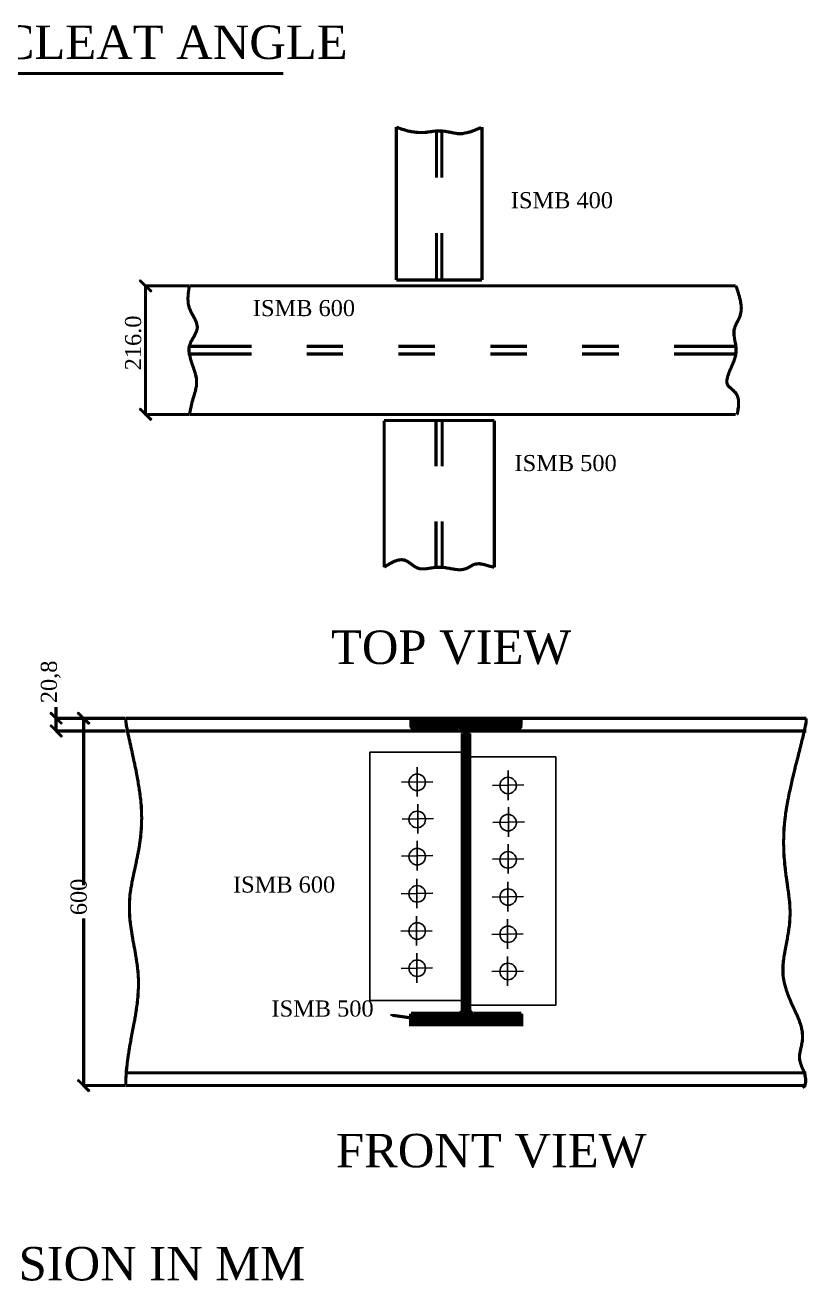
# Model space of a CAD drawing. Header units: millimetres. Extents: x 6360 to 6484, y 5244 to 5345.
# Drawn here: x 6420.5 to 6483.7, y 5243.5 to 5344.8 of the extents above; entities that cross this region are included whole.
import ezdxf

# ---------------------------------------------------------------- set-up
doc = ezdxf.new("R2010")
doc.units = ezdxf.units.MM
for name, color, linetype in [('H', 7, 'Continuous'), ('P', 7, 'Continuous'), ('T', 7, 'Continuous')]:
    doc.layers.add(name, color=color, linetype=linetype)
doc.styles.get("Standard").update_dxf_attribs({"font": 'arial.ttf'})

msp = doc.modelspace()

# ---------------------------------------------------------------- hatches: boundary and pattern name
at = {"layer": 'H', "linetype": 'Continuous'}
for points in [[(6430.76, 5323.4), (6430.65, 5323.29), (6429.77, 5324.19), (6429.86, 5324.28), (6430.76, 5323.4)], [(6430.76, 5313.03), (6430.65, 5312.94), (6429.77, 5313.82), (6429.86, 5313.93), (6430.76, 5313.03)], [(6423.54, 5288.53), (6423.44, 5288.42), (6422.56, 5289.32), (6422.64, 5289.41), (6423.54, 5288.53)], [(6425.75, 5288.53), (6425.66, 5288.42), (6424.76, 5289.32), (6424.87, 5289.41), (6425.75, 5288.53)], [(6423.54, 5287.49), (6423.44, 5287.4), (6422.56, 5288.28), (6422.64, 5288.39), (6423.54, 5287.49)], [(6450.2, 5264.93), (6450, 5264.98), (6450.21, 5264.98), (6450.2, 5264.93)], [(6425.75, 5258.89), (6425.66, 5258.81), (6424.76, 5259.69), (6424.87, 5259.78), (6425.75, 5258.89)]]:
    msp.add_hatch(color=256, dxfattribs=at).paths.add_polyline_path(points)

# ---------------------------------------------------------------- linework, layer by layer
for p, q in [((6452.16, 5284.98), (6452.16, 5282.6)), ((6459.49, 5284.71), (6459.49, 5282.33)), ((6450.9, 5283.76), (6453.43, 5283.8)), ((6458.22, 5283.49), (6460.76, 5283.54)), ((6452.2, 5282), (6452.2, 5279.62)), ((6459.53, 5281.74), (6459.53, 5279.36)), ((6450.94, 5280.78), (6453.47, 5280.83)), ((6458.26, 5280.52), (6460.8, 5280.57)), ((6452.16, 5279.03), (6452.16, 5276.65)), ((6459.49, 5278.77), (6459.49, 5276.39)), ((6450.9, 5277.81), (6453.43, 5277.86)), ((6458.22, 5277.55), (6460.76, 5277.59)), ((6452.14, 5275.98), (6452.14, 5273.6)), ((6459.47, 5275.72), (6459.47, 5273.34)), ((6450.87, 5274.76), (6453.41, 5274.81)), ((6458.2, 5274.5), (6460.73, 5274.54)), ((6452.11, 5272.97), (6452.11, 5270.59)), ((6459.44, 5272.71), (6459.44, 5270.33)), ((6450.84, 5271.75), (6453.37, 5271.79)), ((6458.17, 5271.49), (6460.7, 5271.53)), ((6452.12, 5269.97), (6452.12, 5267.59)), ((6459.45, 5269.71), (6459.45, 5267.33)), ((6450.86, 5268.75), (6453.39, 5268.8)), ((6458.18, 5268.49), (6460.72, 5268.53))]:
    msp.add_line(p, q)
for points in [[(6455.84, 5286.18), (6448.34, 5286.18), (6448.34, 5266.17), (6455.84, 5266.17)], [(6463.34, 5285.8), (6455.84, 5285.8), (6455.84, 5265.79), (6463.34, 5265.79)]]:
    msp.add_lwpolyline(points, close=True)
for centre in [(6452.16, 5283.76), (6459.49, 5283.5), (6452.16, 5280.76), (6459.49, 5280.5), (6452.16, 5277.76), (6459.49, 5277.5), (6452.16, 5274.76), (6459.49, 5274.5), (6452.16, 5271.76), (6459.49, 5271.5), (6452.16, 5268.76), (6459.49, 5268.5)]:
    msp.add_circle(centre, 0.664)
at = {"layer": 'P'}
for points, const_width in [([(6397.51, 5340.93), (6441.36, 5340.93)], 0.254), ([(6450.48, 5324.28), (6450.48, 5336.61)], 0.254), ([(6450.48, 5336.61), (6450.55, 5336.58), (6450.64, 5336.54), (6450.71, 5336.52), (6450.8, 5336.49), (6450.87, 5336.45), (6450.94, 5336.43), (6451.03, 5336.42), (6451.1, 5336.4), (6451.2, 5336.36), (6451.31, 5336.33), (6451.4, 5336.29), (6451.5, 5336.28), (6451.61, 5336.26), (6451.7, 5336.24), (6451.78, 5336.22), (6451.87, 5336.22), (6451.96, 5336.21), (6452.05, 5336.19), (6452.14, 5336.19), (6452.21, 5336.17), (6452.3, 5336.17), (6452.37, 5336.17), (6452.45, 5336.17), (6452.52, 5336.17), (6452.6, 5336.17), (6452.68, 5336.17), (6452.75, 5336.17), (6452.84, 5336.19), (6452.93, 5336.19), (6453, 5336.21), (6453.09, 5336.22), (6453.16, 5336.22), (6453.25, 5336.24), (6453.32, 5336.24), (6453.41, 5336.26), (6453.48, 5336.28), (6453.57, 5336.28), (6453.64, 5336.29), (6453.74, 5336.29), (6453.81, 5336.29), (6453.9, 5336.29), (6454.01, 5336.29), (6454.09, 5336.29), (6454.18, 5336.29), (6454.27, 5336.28), (6454.36, 5336.28), (6454.45, 5336.26), (6454.54, 5336.24), (6454.62, 5336.22), (6454.73, 5336.21), (6454.84, 5336.19), (6454.94, 5336.17), (6455.06, 5336.14), (6455.17, 5336.12), (6455.24, 5336.12), (6455.33, 5336.1), (6455.4, 5336.08), (6455.49, 5336.08), (6455.58, 5336.08), (6455.65, 5336.08), (6455.74, 5336.08), (6455.81, 5336.08), (6455.89, 5336.1), (6455.96, 5336.12), (6456.05, 5336.14), (6456.12, 5336.14), (6456.21, 5336.17), (6456.28, 5336.19), (6456.37, 5336.21), (6456.44, 5336.22), (6456.51, 5336.24), (6456.58, 5336.28), (6456.67, 5336.31), (6456.74, 5336.33), (6456.81, 5336.36), (6456.88, 5336.4), (6456.95, 5336.43), (6457.04, 5336.45), (6457.11, 5336.49), (6457.16, 5336.52), (6457.23, 5336.54), (6457.31, 5336.58)], 0.254), ([(6453.71, 5332.52), (6453.71, 5336.29)], 0.254), ([(6454.15, 5332.52), (6454.15, 5336.29)], 0.254), ([(6457.39, 5324.28), (6457.39, 5336.61)], 0.254), ([(6453.71, 5324.28), (6453.71, 5328.07)], 0.254), ([(6454.15, 5324.28), (6454.15, 5328.07)], 0.254), ([(6450.48, 5324.28), (6457.39, 5324.28)], 0.254), ([(6433.76, 5323.81), (6430.19, 5323.81)], 0.254), ([(6430.25, 5323.81), (6430.25, 5317.28)], 0.254), ([(6433.79, 5323.81), (6433.76, 5323.63), (6433.74, 5323.54), (6433.74, 5323.47), (6433.72, 5323.38), (6433.72, 5323.29), (6433.7, 5323.21), (6433.69, 5323.12), (6433.69, 5323.03), (6433.69, 5322.94), (6433.67, 5322.85), (6433.67, 5322.78), (6433.67, 5322.69), (6433.69, 5322.62), (6433.69, 5322.54), (6433.69, 5322.45), (6433.7, 5322.36), (6433.72, 5322.27), (6433.74, 5322.2), (6433.76, 5322.11), (6433.77, 5322.04), (6433.81, 5321.95), (6433.85, 5321.88), (6433.88, 5321.79), (6433.92, 5321.72), (6433.95, 5321.64), (6434, 5321.55), (6434.04, 5321.48), (6434.09, 5321.41), (6434.13, 5321.32), (6434.16, 5321.25), (6434.22, 5321.16), (6434.25, 5321.09), (6434.29, 5321), (6434.32, 5320.93), (6434.36, 5320.84), (6434.37, 5320.77), (6434.39, 5320.7), (6434.41, 5320.61), (6434.43, 5320.54), (6434.43, 5320.47), (6434.43, 5320.4), (6434.41, 5320.31), (6434.39, 5320.24), (6434.37, 5320.15), (6434.34, 5320.08), (6434.3, 5320.01), (6434.27, 5319.94), (6434.23, 5319.87), (6434.2, 5319.78), (6434.16, 5319.71), (6434.11, 5319.63), (6434.06, 5319.55), (6434.02, 5319.48), (6433.99, 5319.4), (6433.93, 5319.33), (6433.9, 5319.25), (6433.88, 5319.18), (6433.85, 5319.1), (6433.83, 5319.03), (6433.79, 5318.94), (6433.77, 5318.87), (6433.76, 5318.78), (6433.76, 5318.69), (6433.76, 5318.6), (6433.76, 5318.51), (6433.77, 5318.41), (6433.79, 5318.34), (6433.79, 5318.25), (6433.83, 5318.18), (6433.85, 5318.09), (6433.86, 5318), (6433.88, 5317.91), (6433.9, 5317.83), (6433.93, 5317.76), (6433.95, 5317.67), (6433.99, 5317.6), (6434, 5317.51), (6434.04, 5317.44), (6434.06, 5317.35), (6434.09, 5317.26), (6434.13, 5317.19), (6434.15, 5317.1), (6434.18, 5317.01), (6434.2, 5316.94), (6434.23, 5316.86), (6434.25, 5316.77), (6434.27, 5316.7), (6434.29, 5316.61), (6434.32, 5316.54), (6434.32, 5316.45), (6434.36, 5316.38), (6434.36, 5316.29), (6434.37, 5316.22), (6434.37, 5316.13), (6434.37, 5316.06), (6434.37, 5315.97), (6434.37, 5315.89), (6434.36, 5315.82), (6434.36, 5315.73), (6434.34, 5315.64), (6434.32, 5315.57), (6434.3, 5315.48), (6434.29, 5315.39), (6434.27, 5315.32), (6434.25, 5315.23), (6434.22, 5315.16), (6434.2, 5315.07), (6434.15, 5314.9), (6434.13, 5314.83), (6434.09, 5314.74), (6434.07, 5314.65), (6434.06, 5314.58), (6434.02, 5314.49), (6434, 5314.42), (6433.99, 5314.33), (6433.97, 5314.25), (6433.95, 5314.17), (6433.93, 5314.09), (6433.92, 5314), (6433.9, 5313.93), (6433.88, 5313.84), (6433.86, 5313.75), (6433.83, 5313.59), (6433.79, 5313.43)], 0.254), ([(6444.06, 5323.81), (6433.79, 5323.81)], 0.254), ([(6444.06, 5323.81), (6463.8, 5323.81)], 0.254), ([(6463.8, 5323.81), (6477.85, 5323.81)], 0.254), ([(6477.85, 5323.81), (6477.92, 5323.63), (6477.96, 5323.54), (6477.98, 5323.45), (6478.01, 5323.36), (6478.03, 5323.28), (6478.07, 5323.19), (6478.08, 5323.1), (6478.12, 5323.01), (6478.14, 5322.94), (6478.15, 5322.84), (6478.19, 5322.75), (6478.21, 5322.68), (6478.22, 5322.59), (6478.24, 5322.5), (6478.24, 5322.41), (6478.26, 5322.32), (6478.28, 5322.25), (6478.28, 5322.17), (6478.28, 5322.08), (6478.3, 5322.01), (6478.28, 5321.92), (6478.28, 5321.83), (6478.28, 5321.74), (6478.26, 5321.67), (6478.24, 5321.58), (6478.22, 5321.51), (6478.21, 5321.42), (6478.19, 5321.35), (6478.15, 5321.27), (6478.12, 5321.19), (6478.08, 5321.12), (6478.05, 5321.04), (6478.01, 5320.97), (6477.98, 5320.9), (6477.92, 5320.82), (6477.89, 5320.74), (6477.85, 5320.67), (6477.82, 5320.58), (6477.78, 5320.51), (6477.77, 5320.42), (6477.75, 5320.35), (6477.71, 5320.26), (6477.71, 5320.19), (6477.7, 5320.1), (6477.7, 5320.03), (6477.7, 5319.94), (6477.71, 5319.85), (6477.71, 5319.77), (6477.73, 5319.68), (6477.75, 5319.61), (6477.75, 5319.5), (6477.77, 5319.41), (6477.78, 5319.34), (6477.8, 5319.25), (6477.82, 5319.17), (6477.84, 5319.08), (6477.85, 5318.99), (6477.85, 5318.92), (6477.87, 5318.83), (6477.87, 5318.74), (6477.87, 5318.65), (6477.87, 5318.57), (6477.87, 5318.5), (6477.87, 5318.41), (6477.85, 5318.32), (6477.85, 5318.23), (6477.82, 5318.14), (6477.8, 5318.06), (6477.77, 5317.97), (6477.75, 5317.88), (6477.71, 5317.77), (6477.68, 5317.68), (6477.63, 5317.6), (6477.61, 5317.51), (6477.55, 5317.4), (6477.52, 5317.33), (6477.48, 5317.23), (6477.45, 5317.14), (6477.4, 5317.05), (6477.36, 5316.96), (6477.33, 5316.87), (6477.29, 5316.79), (6477.27, 5316.7), (6477.24, 5316.61), (6477.2, 5316.54), (6477.18, 5316.45), (6477.17, 5316.38), (6477.15, 5316.29), (6477.13, 5316.22), (6477.13, 5316.15), (6477.13, 5316.08), (6477.13, 5315.99), (6477.15, 5315.9), (6477.18, 5315.83), (6477.22, 5315.76), (6477.27, 5315.69), (6477.33, 5315.64), (6477.4, 5315.59), (6477.48, 5315.52), (6477.54, 5315.46), (6477.59, 5315.41), (6477.66, 5315.36), (6477.71, 5315.29), (6477.78, 5315.23), (6477.85, 5315.16), (6477.87, 5315.11), (6477.92, 5315.04), (6477.96, 5314.97), (6477.98, 5314.92), (6478.01, 5314.83), (6478.03, 5314.76), (6478.05, 5314.69), (6478.07, 5314.6), (6478.07, 5314.49), (6478.07, 5314.4), (6478.07, 5314.33), (6478.07, 5314.23), (6478.07, 5314.12), (6478.07, 5314.05), (6478.05, 5313.96), (6478.03, 5313.89), (6478.03, 5313.8), (6478.01, 5313.7), (6478, 5313.63), (6477.98, 5313.54), (6477.96, 5313.47), (6477.92, 5313.42)], 0.254), ([(6433.79, 5318.92), (6438.8, 5318.92)], 0.254), ([(6443.25, 5318.92), (6446.19, 5318.92)], 0.254), ([(6450.64, 5318.92), (6453.6, 5318.92)], 0.254), ([(6458.05, 5318.92), (6461.01, 5318.92)], 0.254), ([(6465.45, 5318.92), (6468.42, 5318.92)], 0.254), ([(6472.86, 5318.92), (6477.85, 5318.92)], 0.254), ([(6433.79, 5318.3), (6438.8, 5318.3)], 0.254), ([(6443.25, 5318.3), (6446.19, 5318.3)], 0.254), ([(6450.64, 5318.3), (6453.6, 5318.3)], 0.254), ([(6458.05, 5318.3), (6461.01, 5318.3)], 0.254), ([(6465.45, 5318.3), (6468.42, 5318.3)], 0.254), ([(6472.86, 5318.3), (6477.85, 5318.3)], 0.254), ([(6430.25, 5313.43), (6430.25, 5317.28)], 0.254), ([(6433.76, 5313.43), (6430.19, 5313.43)], 0.254), ([(6444.06, 5313.43), (6433.79, 5313.43)], 0.254), ([(6444.06, 5313.43), (6463.8, 5313.43)], 0.254), ([(6449.49, 5312.94), (6458.38, 5312.94)], 0.254), ([(6449.49, 5312.94), (6449.49, 5301.1)], 0.254), ([(6453.67, 5312.94), (6453.67, 5309.25)], 0.254), ([(6454.18, 5312.94), (6454.18, 5309.25)], 0.254), ([(6458.38, 5312.94), (6458.38, 5301.1)], 0.254), ([(6463.8, 5313.43), (6477.85, 5313.43)], 0.254), ([(6453.67, 5304.81), (6453.67, 5301.1)], 0.254), ([(6454.18, 5304.81), (6454.18, 5301.1)], 0.254), ([(6449.49, 5301.1), (6449.56, 5301.16), (6449.63, 5301.19), (6449.7, 5301.25), (6449.77, 5301.28), (6449.84, 5301.32), (6449.91, 5301.37), (6449.98, 5301.4), (6450.06, 5301.46), (6450.13, 5301.47), (6450.2, 5301.53), (6450.27, 5301.56), (6450.34, 5301.58), (6450.41, 5301.62), (6450.48, 5301.63), (6450.57, 5301.67), (6450.66, 5301.69), (6450.73, 5301.69), (6450.81, 5301.7), (6450.9, 5301.72), (6450.97, 5301.7), (6451.04, 5301.69), (6451.13, 5301.69), (6451.2, 5301.65), (6451.29, 5301.62), (6451.34, 5301.58), (6451.41, 5301.55), (6451.5, 5301.47), (6451.57, 5301.44), (6451.63, 5301.4), (6451.75, 5301.3), (6451.82, 5301.26), (6451.87, 5301.21), (6451.96, 5301.16), (6452.03, 5301.12), (6452.08, 5301.09), (6452.15, 5301.05), (6452.24, 5301.03), (6452.31, 5301), (6452.4, 5300.98), (6452.49, 5300.98), (6452.58, 5300.98), (6452.67, 5300.98), (6452.74, 5300.98), (6452.81, 5300.98), (6452.91, 5300.98), (6452.98, 5301), (6453.05, 5301), (6453.16, 5301.03), (6453.25, 5301.03), (6453.32, 5301.05), (6453.39, 5301.05), (6453.46, 5301.07), (6453.53, 5301.09), (6453.62, 5301.09), (6453.69, 5301.1), (6453.78, 5301.1), (6453.85, 5301.1), (6453.92, 5301.1), (6454.01, 5301.1), (6454.08, 5301.1), (6454.15, 5301.1), (6454.22, 5301.09), (6454.31, 5301.09), (6454.38, 5301.09), (6454.45, 5301.07), (6454.52, 5301.05), (6454.61, 5301.03), (6454.68, 5301.03), (6454.75, 5301.02), (6454.84, 5301), (6454.91, 5300.98), (6454.98, 5300.98), (6455.05, 5300.96), (6455.15, 5300.95), (6455.22, 5300.93), (6455.33, 5300.93), (6455.42, 5300.91), (6455.52, 5300.89), (6455.63, 5300.89), (6455.7, 5300.91), (6455.79, 5300.93), (6455.88, 5300.93), (6455.96, 5300.95), (6456.05, 5300.98), (6456.12, 5301), (6456.18, 5301.03), (6456.26, 5301.07), (6456.32, 5301.1), (6456.42, 5301.16), (6456.48, 5301.19), (6456.55, 5301.23), (6456.6, 5301.26), (6456.67, 5301.3), (6456.74, 5301.33), (6456.81, 5301.35), (6456.9, 5301.37), (6456.99, 5301.37), (6457.08, 5301.39), (6457.16, 5301.39), (6457.23, 5301.37), (6457.32, 5301.37), (6457.39, 5301.35), (6457.5, 5301.33), (6457.57, 5301.32), (6457.64, 5301.3), (6457.78, 5301.25), (6457.92, 5301.21), (6458.01, 5301.19), (6458.08, 5301.17), (6458.15, 5301.16), (6458.22, 5301.14), (6458.29, 5301.12), (6458.38, 5301.1)], 0.254), ([(6423.03, 5287.89), (6423.03, 5288.92), (6423.03, 5289.82)], 0.254), ([(6428.62, 5288.92), (6422.98, 5288.92)], 0.254), ([(6428.62, 5288.92), (6425.2, 5288.92)], 0.254), ([(6425.26, 5288.92), (6425.26, 5275.44)], 0.254), ([(6428.66, 5288.92), (6483.53, 5288.92)], 0.254), ([(6428.66, 5288.92), (6428.66, 5288.83), (6428.66, 5288.76), (6428.66, 5288.67), (6428.68, 5288.6), (6428.69, 5288.51), (6428.71, 5288.4), (6428.71, 5288.3), (6428.73, 5288.21), (6428.77, 5288.09), (6428.78, 5287.98), (6428.8, 5287.88), (6428.82, 5287.75), (6428.85, 5287.61), (6428.89, 5287.49), (6428.91, 5287.36), (6428.92, 5287.29), (6428.96, 5287.15), (6428.98, 5287.08), (6428.99, 5286.94), (6429.03, 5286.87), (6429.03, 5286.8), (6429.07, 5286.71), (6429.07, 5286.64), (6429.08, 5286.55), (6429.12, 5286.48), (6429.12, 5286.41), (6429.14, 5286.32), (6429.17, 5286.25), (6429.17, 5286.16), (6429.19, 5286.09), (6429.22, 5285.93), (6429.26, 5285.76), (6429.29, 5285.6), (6429.33, 5285.42), (6429.38, 5285.26), (6429.4, 5285.09), (6429.44, 5284.91), (6429.49, 5284.74), (6429.51, 5284.58), (6429.54, 5284.38), (6429.58, 5284.21), (6429.61, 5284.03), (6429.65, 5283.85), (6429.66, 5283.68), (6429.7, 5283.48), (6429.74, 5283.31), (6429.75, 5283.15), (6429.79, 5282.95), (6429.81, 5282.78), (6429.82, 5282.6), (6429.86, 5282.42), (6429.88, 5282.25), (6429.88, 5282.07), (6429.91, 5281.9), (6429.91, 5281.81), (6429.91, 5281.72), (6429.91, 5281.63), (6429.93, 5281.54), (6429.93, 5281.45), (6429.93, 5281.37), (6429.93, 5281.3), (6429.93, 5281.21), (6429.93, 5281.12), (6429.93, 5281.03), (6429.95, 5280.94), (6429.95, 5280.87), (6429.95, 5280.78), (6429.93, 5280.71), (6429.93, 5280.63), (6429.93, 5280.55), (6429.93, 5280.47), (6429.93, 5280.4), (6429.93, 5280.31), (6429.93, 5280.24), (6429.91, 5280.08), (6429.91, 5279.92), (6429.89, 5279.76), (6429.88, 5279.6), (6429.86, 5279.44), (6429.86, 5279.3), (6429.82, 5279.14), (6429.81, 5279), (6429.79, 5278.86), (6429.77, 5278.72), (6429.75, 5278.56), (6429.72, 5278.42), (6429.7, 5278.28), (6429.66, 5278.14), (6429.65, 5278.01), (6429.61, 5277.86), (6429.59, 5277.72), (6429.56, 5277.59), (6429.52, 5277.45), (6429.51, 5277.33), (6429.49, 5277.19), (6429.45, 5277.06), (6429.42, 5276.92), (6429.4, 5276.8), (6429.37, 5276.66), (6429.33, 5276.53), (6429.31, 5276.39), (6429.28, 5276.27), (6429.26, 5276.15), (6429.22, 5276.02), (6429.21, 5275.9), (6429.17, 5275.76), (6429.15, 5275.65), (6429.14, 5275.53), (6429.12, 5275.39), (6429.08, 5275.28), (6429.07, 5275.16), (6429.05, 5275.02), (6429.03, 5274.91), (6429.01, 5274.79), (6428.99, 5274.66), (6428.99, 5274.54), (6428.98, 5274.42), (6428.98, 5274.29), (6428.96, 5274.17), (6428.96, 5274.06), (6428.96, 5273.94), (6428.96, 5273.82), (6428.96, 5273.69), (6428.96, 5273.57), (6428.96, 5273.46), (6428.96, 5273.34), (6428.96, 5273.22), (6428.98, 5273.09), (6428.98, 5272.99), (6428.98, 5272.86), (6428.99, 5272.74), (6428.99, 5272.62), (6429.03, 5272.51), (6429.03, 5272.39), (6429.05, 5272.26), (6429.07, 5272.16), (6429.08, 5272.04), (6429.1, 5271.91), (6429.12, 5271.79), (6429.14, 5271.68), (6429.17, 5271.45), (6429.21, 5271.21), (6429.24, 5270.99), (6429.29, 5270.77), (6429.33, 5270.52), (6429.38, 5270.31), (6429.42, 5270.08), (6429.45, 5269.85), (6429.49, 5269.62), (6429.51, 5269.51), (6429.52, 5269.39), (6429.54, 5269.28), (6429.56, 5269.18), (6429.58, 5269.07), (6429.59, 5268.95), (6429.61, 5268.84), (6429.61, 5268.72), (6429.63, 5268.61), (6429.65, 5268.51), (6429.65, 5268.4), (6429.66, 5268.3), (6429.66, 5268.17), (6429.66, 5268.07), (6429.68, 5267.96), (6429.68, 5267.85), (6429.68, 5267.75), (6429.68, 5267.64), (6429.68, 5267.54), (6429.68, 5267.43), (6429.68, 5267.33), (6429.68, 5267.22), (6429.68, 5267.11), (6429.66, 5267.01), (6429.66, 5266.9), (6429.66, 5266.8), (6429.65, 5266.69), (6429.65, 5266.58), (6429.65, 5266.48), (6429.63, 5266.37), (6429.61, 5266.27), (6429.61, 5266.16), (6429.59, 5266.06), (6429.59, 5265.95), (6429.58, 5265.86), (6429.56, 5265.76), (6429.54, 5265.65), (6429.52, 5265.54), (6429.51, 5265.35), (6429.47, 5265.16), (6429.44, 5264.94), (6429.4, 5264.75), (6429.38, 5264.56), (6429.33, 5264.36), (6429.29, 5264.17), (6429.26, 5263.99), (6429.22, 5263.8), (6429.19, 5263.62), (6429.15, 5263.43), (6429.12, 5263.25), (6429.08, 5263.07), (6429.07, 5262.9), (6429.03, 5262.72), (6428.99, 5262.55), (6428.96, 5262.37), (6428.94, 5262.21), (6428.92, 5262.12), (6428.91, 5262.03), (6428.91, 5261.95), (6428.89, 5261.88), (6428.87, 5261.79), (6428.85, 5261.72), (6428.85, 5261.63), (6428.84, 5261.56), (6428.82, 5261.47), (6428.82, 5261.4), (6428.8, 5261.31), (6428.8, 5261.24), (6428.78, 5261.15), (6428.77, 5261.08), (6428.77, 5260.99), (6428.77, 5260.92), (6428.75, 5260.85), (6428.73, 5260.78), (6428.73, 5260.71), (6428.73, 5260.62), (6428.71, 5260.55), (6428.71, 5260.48), (6428.69, 5260.34), (6428.69, 5260.27), (6428.69, 5260.13), (6428.68, 5259.99), (6428.66, 5259.86), (6428.66, 5259.72), (6428.66, 5259.6), (6428.66, 5259.48), (6428.66, 5259.35)], 0.254), ([(6451.66, 5288.86), (6451.71, 5288.92)], 0.254), ([(6451.66, 5288.63), (6451.94, 5288.92)], 0.254), ([(6451.66, 5288.4), (6452.15, 5288.92)], 0.254), ([(6460.55, 5288.32), (6460.55, 5288.92), (6451.66, 5288.92), (6451.66, 5288.32)], 0.254), ([(6451.68, 5288.23), (6452.38, 5288.92)], 0.254), ([(6451.78, 5288.1), (6452.61, 5288.92)], 0.254), ([(6451.98, 5288.07), (6452.82, 5288.92)], 0.254), ([(6452.19, 5288.07), (6453.04, 5288.92)], 0.254), ([(6452.42, 5288.07), (6453.27, 5288.92)], 0.254), ([(6452.63, 5288.07), (6453.48, 5288.92)], 0.254), ([(6452.86, 5288.07), (6453.71, 5288.92)], 0.254), ([(6453.09, 5288.07), (6453.94, 5288.92)], 0.254), ([(6453.3, 5288.07), (6454.15, 5288.92)], 0.254), ([(6453.53, 5288.07), (6454.38, 5288.92)], 0.254), ([(6453.74, 5288.07), (6454.59, 5288.92)], 0.254), ([(6453.97, 5288.07), (6454.82, 5288.92)], 0.254), ([(6454.2, 5288.07), (6455.05, 5288.92)], 0.254), ([(6454.41, 5288.07), (6455.26, 5288.92)], 0.254), ([(6454.64, 5288.07), (6455.49, 5288.92)], 0.254), ([(6454.85, 5288.07), (6455.7, 5288.92)], 0.254), ([(6455.08, 5288.07), (6455.93, 5288.92)], 0.254), ([(6455.31, 5288.07), (6456.16, 5288.92)], 0.254), ([(6455.52, 5288.07), (6456.37, 5288.92)], 0.254), ([(6455.68, 5288.02), (6456.6, 5288.92)], 0.254), ([(6455.79, 5287.91), (6456.81, 5288.92)], 0.254), ([(6455.84, 5287.73), (6456.02, 5287.89), (6457.04, 5288.92)], 0.254), ([(6455.84, 5287.5), (6456.23, 5287.89), (6457.25, 5288.92)], 0.254), ([(6456.62, 5288.07), (6457.48, 5288.92)], 0.254), ([(6456.85, 5288.07), (6457.69, 5288.92)], 0.254), ([(6457.08, 5288.07), (6457.92, 5288.92)], 0.254), ([(6457.29, 5288.07), (6458.13, 5288.92)], 0.254), ([(6457.52, 5288.07), (6458.36, 5288.92)], 0.254), ([(6457.75, 5288.07), (6458.59, 5288.92)], 0.254), ([(6457.96, 5288.07), (6458.8, 5288.92)], 0.254), ([(6458.19, 5288.07), (6459.03, 5288.92)], 0.254), ([(6458.4, 5288.07), (6459.25, 5288.92)], 0.254), ([(6458.63, 5288.07), (6459.47, 5288.92)], 0.254), ([(6458.86, 5288.07), (6459.7, 5288.92)], 0.254), ([(6459.07, 5288.07), (6459.92, 5288.92)], 0.254), ([(6459.3, 5288.07), (6460.14, 5288.92)], 0.254), ([(6459.51, 5288.07), (6460.36, 5288.92)], 0.254), ([(6459.72, 5288.07), (6460.55, 5288.88)], 0.254), ([(6459.95, 5288.07), (6460.55, 5288.65)], 0.254), ([(6460.18, 5288.07), (6460.55, 5288.44)], 0.254), ([(6483.53, 5288.92), (6483.53, 5288.83), (6483.53, 5288.76), (6483.52, 5288.67), (6483.52, 5288.56), (6483.48, 5288.47), (6483.48, 5288.37), (6483.45, 5288.3), (6483.45, 5288.23), (6483.43, 5288.14), (6483.41, 5288.07), (6483.39, 5287.96), (6483.38, 5287.88), (6483.36, 5287.8), (6483.32, 5287.7), (6483.3, 5287.61), (6483.29, 5287.5), (6483.25, 5287.35), (6483.22, 5287.26), (6483.18, 5287.15), (6483.16, 5287.05), (6483.15, 5286.92), (6483.11, 5286.82), (6483.09, 5286.71), (6483.06, 5286.59), (6483.02, 5286.48), (6483, 5286.36), (6482.97, 5286.23), (6482.93, 5286.11), (6482.9, 5285.99), (6482.88, 5285.86), (6482.85, 5285.74), (6482.81, 5285.62), (6482.78, 5285.49), (6482.74, 5285.35), (6482.71, 5285.23), (6482.67, 5285.11), (6482.63, 5284.96), (6482.62, 5284.82), (6482.58, 5284.7), (6482.55, 5284.56), (6482.51, 5284.42), (6482.48, 5284.28), (6482.41, 5284.01), (6482.35, 5283.73), (6482.3, 5283.47), (6482.23, 5283.17), (6482.16, 5282.9), (6482.11, 5282.62), (6482.09, 5282.48), (6482.05, 5282.34), (6482.03, 5282.2), (6482, 5282.05), (6481.98, 5281.93), (6481.95, 5281.79), (6481.93, 5281.65), (6481.91, 5281.51), (6481.89, 5281.37), (6481.86, 5281.24), (6481.86, 5281.1), (6481.84, 5280.98), (6481.82, 5280.84), (6481.81, 5280.71), (6481.79, 5280.57), (6481.77, 5280.45), (6481.77, 5280.31), (6481.75, 5280.18), (6481.73, 5280.06), (6481.73, 5279.94), (6481.73, 5279.81), (6481.72, 5279.69), (6481.72, 5279.57), (6481.72, 5279.44), (6481.72, 5279.32), (6481.72, 5279.2), (6481.7, 5279.09), (6481.7, 5278.97), (6481.7, 5278.86), (6481.7, 5278.74), (6481.72, 5278.61), (6481.72, 5278.51), (6481.72, 5278.4), (6481.72, 5278.28), (6481.72, 5278.17), (6481.72, 5278.07), (6481.73, 5277.96), (6481.73, 5277.86), (6481.73, 5277.75), (6481.75, 5277.64), (6481.77, 5277.54), (6481.77, 5277.43), (6481.79, 5277.33), (6481.79, 5277.22), (6481.79, 5277.12), (6481.81, 5277.01), (6481.82, 5276.92), (6481.84, 5276.82), (6481.84, 5276.71), (6481.86, 5276.62), (6481.86, 5276.52), (6481.88, 5276.43), (6481.89, 5276.32), (6481.89, 5276.23), (6481.93, 5276.13), (6481.93, 5276.04), (6481.95, 5275.95), (6481.95, 5275.86), (6481.98, 5275.76), (6481.98, 5275.67), (6482, 5275.58), (6482, 5275.49), (6482.03, 5275.32), (6482.05, 5275.12), (6482.09, 5274.96), (6482.11, 5274.79), (6482.12, 5274.63), (6482.12, 5274.54), (6482.14, 5274.45), (6482.16, 5274.36), (6482.16, 5274.28), (6482.18, 5274.2), (6482.19, 5274.12), (6482.19, 5274.05), (6482.19, 5273.96), (6482.21, 5273.87), (6482.21, 5273.8), (6482.21, 5273.71), (6482.21, 5273.64), (6482.21, 5273.55), (6482.23, 5273.48), (6482.23, 5273.39), (6482.23, 5273.32), (6482.23, 5273.23), (6482.23, 5273.16), (6482.23, 5273.09), (6482.23, 5273.01), (6482.21, 5272.93), (6482.21, 5272.85), (6482.21, 5272.78), (6482.21, 5272.69), (6482.21, 5272.62), (6482.19, 5272.55), (6482.19, 5272.48), (6482.19, 5272.41), (6482.18, 5272.25), (6482.16, 5272.11), (6482.12, 5271.95), (6482.11, 5271.81), (6482.09, 5271.66), (6482.07, 5271.52), (6482.03, 5271.37), (6482.02, 5271.24), (6482, 5271.08), (6481.96, 5270.94), (6481.95, 5270.82), (6481.91, 5270.68), (6481.89, 5270.54), (6481.86, 5270.39), (6481.84, 5270.25), (6481.81, 5270.13), (6481.79, 5269.99), (6481.77, 5269.87), (6481.73, 5269.72), (6481.72, 5269.6), (6481.72, 5269.46), (6481.68, 5269.34), (6481.68, 5269.2), (6481.66, 5269.07), (6481.66, 5268.93), (6481.65, 5268.81), (6481.65, 5268.67), (6481.65, 5268.54), (6481.65, 5268.42), (6481.66, 5268.3), (6481.66, 5268.17), (6481.68, 5268.03), (6481.7, 5267.91), (6481.72, 5267.78), (6481.75, 5267.66), (6481.77, 5267.54), (6481.81, 5267.41), (6481.84, 5267.29), (6481.88, 5267.17), (6481.91, 5267.04), (6481.95, 5266.92), (6482, 5266.8), (6482.03, 5266.67), (6482.09, 5266.55), (6482.12, 5266.44), (6482.18, 5266.32), (6482.23, 5266.21), (6482.28, 5266.09), (6482.32, 5265.97), (6482.37, 5265.86), (6482.42, 5265.74), (6482.48, 5265.63), (6482.53, 5265.53), (6482.58, 5265.42), (6482.63, 5265.31), (6482.67, 5265.21), (6482.72, 5265.1), (6482.78, 5265), (6482.83, 5264.89), (6482.86, 5264.79), (6482.9, 5264.68), (6482.95, 5264.59), (6482.99, 5264.49), (6483, 5264.38), (6483.06, 5264.29), (6483.08, 5264.2), (6483.11, 5264.12), (6483.13, 5264.03), (6483.15, 5263.94), (6483.16, 5263.85), (6483.18, 5263.76), (6483.2, 5263.67), (6483.22, 5263.6), (6483.22, 5263.52), (6483.22, 5263.45), (6483.23, 5263.36), (6483.23, 5263.29), (6483.23, 5263.22), (6483.23, 5263.15), (6483.22, 5263), (6483.22, 5262.86), (6483.18, 5262.74), (6483.16, 5262.62), (6483.15, 5262.48), (6483.11, 5262.37), (6483.09, 5262.26), (6483.06, 5262.14), (6483.04, 5262.03), (6483.02, 5261.95), (6483, 5261.84), (6482.99, 5261.73), (6482.99, 5261.66), (6482.99, 5261.56), (6482.99, 5261.47), (6483, 5261.4), (6483, 5261.31), (6483.04, 5261.22), (6483.06, 5261.15), (6483.08, 5261.08), (6483.11, 5260.99), (6483.13, 5260.92), (6483.16, 5260.83), (6483.18, 5260.76), (6483.22, 5260.69), (6483.29, 5260.55), (6483.32, 5260.46), (6483.36, 5260.39), (6483.38, 5260.32), (6483.41, 5260.25), (6483.43, 5260.18), (6483.43, 5260.09), (6483.45, 5260.02), (6483.46, 5259.94), (6483.48, 5259.86), (6483.48, 5259.79), (6483.48, 5259.72), (6483.48, 5259.65), (6483.48, 5259.55), (6483.46, 5259.48), (6483.45, 5259.39), (6483.41, 5259.3), (6483.36, 5259.23), (6483.3, 5259.18), (6483.23, 5259.12)], 0.254), ([(6428.62, 5287.89), (6422.98, 5287.89)], 0.254), ([(6428.66, 5287.89), (6483.53, 5287.89)], 0.254), ([(6451.66, 5288.32), (6451.66, 5288.25), (6451.71, 5288.16), (6451.78, 5288.1), (6451.87, 5288.07)], 0.254), ([(6451.89, 5288.07), (6455.49, 5288.07)], 0.254), ([(6455.84, 5287.73), (6455.82, 5287.82), (6455.79, 5287.91), (6455.74, 5287.98), (6455.65, 5288.03), (6455.56, 5288.07)], 0.254), ([(6455.84, 5287.72), (6455.84, 5265.42)], 0.349), ([(6455.84, 5287.29), (6456.35, 5287.8)], 0.254), ([(6455.84, 5287.06), (6456.35, 5287.56)], 0.254), ([(6456.35, 5287.72), (6456.35, 5265.42)], 0.349), ([(6456.35, 5287.72), (6456.35, 5266.97)], 0.349), ([(6456.69, 5288.07), (6456.62, 5288.07), (6456.51, 5288.02), (6456.44, 5287.96), (6456.39, 5287.88), (6456.35, 5287.79)], 0.254), ([(6456.69, 5288.07), (6460.29, 5288.07)], 0.254), ([(6460.29, 5288.07), (6460.37, 5288.09), (6460.44, 5288.14), (6460.52, 5288.21), (6460.53, 5288.3)], 0.254), ([(6455.84, 5266.76), (6455.84, 5286.99)], 0.349), ([(6455.84, 5286.85), (6456.35, 5287.35)], 0.254), ([(6455.84, 5286.62), (6456.35, 5287.12)], 0.254), ([(6455.84, 5286.39), (6456.35, 5286.9)], 0.254), ([(6455.84, 5286.18), (6456.35, 5286.69)], 0.254), ([(6455.84, 5285.95), (6456.35, 5286.46)], 0.254), ([(6455.84, 5285.74), (6456.35, 5286.23)], 0.254), ([(6455.84, 5285.51), (6456.35, 5286.02)], 0.254), ([(6455.84, 5285.28), (6456.35, 5285.79)], 0.254), ([(6455.84, 5285.07), (6456.35, 5285.58)], 0.254), ([(6455.84, 5284.84), (6456.35, 5285.35)], 0.254), ([(6455.84, 5284.63), (6456.35, 5285.12)], 0.254), ([(6455.84, 5284.4), (6456.35, 5284.91)], 0.254), ([(6455.84, 5284.17), (6456.35, 5284.68)], 0.254), ([(6455.84, 5283.96), (6456.35, 5284.47)], 0.254), ([(6455.84, 5283.75), (6456.35, 5284.24)], 0.254), ([(6455.84, 5283.52), (6456.35, 5284.01)], 0.254), ([(6455.84, 5283.31), (6456.35, 5283.8)], 0.254), ([(6455.84, 5283.08), (6456.35, 5283.57)], 0.254), ([(6455.84, 5282.85), (6456.35, 5283.36)], 0.254), ([(6455.84, 5282.64), (6456.35, 5283.13)], 0.254), ([(6455.84, 5282.41), (6456.35, 5282.9)], 0.254), ([(6455.84, 5282.2), (6456.35, 5282.69)], 0.254), ([(6455.84, 5281.97), (6456.35, 5282.48)], 0.254), ([(6455.84, 5281.74), (6456.35, 5282.25)], 0.254), ([(6455.84, 5281.53), (6456.35, 5282.04)], 0.254), ([(6455.84, 5281.3), (6456.35, 5281.81)], 0.254), ([(6455.84, 5281.08), (6456.35, 5281.58)], 0.254), ([(6455.84, 5280.85), (6456.35, 5281.37)], 0.254), ([(6455.84, 5280.63), (6456.35, 5281.14)], 0.254), ([(6455.84, 5280.41), (6456.35, 5280.93)], 0.254), ([(6455.84, 5280.18), (6456.35, 5280.7)], 0.254), ([(6455.84, 5279.97), (6456.35, 5280.47)], 0.254), ([(6455.84, 5279.76), (6456.35, 5280.26)], 0.254), ([(6455.84, 5279.53), (6456.35, 5280.03)], 0.254), ([(6455.84, 5279.3), (6456.35, 5279.81)], 0.254), ([(6455.84, 5279.09), (6456.35, 5279.58)], 0.254), ([(6455.84, 5278.86), (6456.35, 5279.36)], 0.254), ([(6455.84, 5278.65), (6456.35, 5279.14)], 0.254), ([(6455.84, 5278.42), (6456.35, 5278.91)], 0.254), ([(6455.84, 5278.19), (6456.35, 5278.7)], 0.254), ([(6455.84, 5277.98), (6456.35, 5278.49)], 0.254), ([(6455.84, 5277.75), (6456.35, 5278.26)], 0.254), ([(6455.84, 5277.54), (6456.35, 5278.03)], 0.254), ([(6455.84, 5277.31), (6456.35, 5277.82)], 0.254), ([(6455.84, 5277.08), (6456.35, 5277.59)], 0.254), ([(6455.84, 5276.87), (6456.35, 5277.38)], 0.254), ([(6455.84, 5276.64), (6456.35, 5277.15)], 0.254), ([(6455.84, 5276.43), (6456.35, 5276.92)], 0.254), ([(6455.84, 5276.2), (6456.35, 5276.71)], 0.254), ([(6455.84, 5275.97), (6456.35, 5276.48)], 0.254), ([(6455.84, 5275.76), (6456.35, 5276.27)], 0.254), ([(6455.84, 5275.55), (6456.35, 5276.04)], 0.254), ([(6455.84, 5275.32), (6456.35, 5275.81)], 0.254), ([(6455.84, 5275.1), (6456.35, 5275.6)], 0.254), ([(6455.84, 5274.88), (6456.35, 5275.37)], 0.254), ([(6455.84, 5274.65), (6456.35, 5275.16)], 0.254), ([(6455.84, 5274.43), (6456.35, 5274.93)], 0.254), ([(6455.84, 5274.2), (6456.35, 5274.7)], 0.254), ([(6455.84, 5273.99), (6456.35, 5274.49)], 0.254), ([(6455.84, 5273.76), (6456.35, 5274.28)], 0.254), ([(6455.84, 5273.53), (6456.35, 5274.05)], 0.254), ([(6455.84, 5273.32), (6456.35, 5273.83)], 0.254), ([(6455.84, 5273.09), (6456.35, 5273.61)], 0.254), ([(6455.84, 5272.88), (6456.35, 5273.38)], 0.254), ([(6425.26, 5259.3), (6425.26, 5272.78)], 0.254), ([(6455.84, 5272.65), (6456.35, 5273.16)], 0.254), ([(6455.84, 5272.42), (6456.35, 5272.93)], 0.254), ([(6455.84, 5272.21), (6456.35, 5272.72)], 0.254), ([(6455.84, 5271.98), (6456.35, 5272.49)], 0.254), ([(6455.84, 5271.77), (6456.35, 5272.26)], 0.254), ([(6455.84, 5271.54), (6456.35, 5272.05)], 0.254), ([(6455.84, 5271.33), (6456.35, 5271.82)], 0.254), ([(6455.84, 5271.1), (6456.35, 5271.61)], 0.254), ([(6455.84, 5270.89), (6456.35, 5271.38)], 0.254), ([(6455.84, 5270.66), (6456.35, 5271.15)], 0.254), ([(6455.84, 5270.45), (6456.35, 5270.94)], 0.254), ([(6455.84, 5270.22), (6456.35, 5270.71)], 0.254), ([(6455.84, 5269.99), (6456.35, 5270.5)], 0.254), ([(6455.84, 5269.78), (6456.35, 5270.29)], 0.254), ([(6455.84, 5269.55), (6456.35, 5270.06)], 0.254), ([(6455.84, 5269.34), (6456.35, 5269.83)], 0.254), ([(6455.84, 5269.11), (6456.35, 5269.62)], 0.254), ([(6455.84, 5268.88), (6456.35, 5269.39)], 0.254), ([(6455.84, 5268.67), (6456.35, 5269.18)], 0.254), ([(6455.84, 5268.44), (6456.35, 5268.95)], 0.254), ([(6455.84, 5268.23), (6456.35, 5268.72)], 0.254), ([(6455.84, 5268), (6456.35, 5268.51)], 0.254), ([(6455.84, 5267.77), (6456.35, 5268.28)], 0.254), ([(6455.84, 5267.56), (6456.35, 5268.07)], 0.254), ([(6455.84, 5267.34), (6456.35, 5267.84)], 0.254), ([(6455.84, 5267.11), (6456.35, 5267.61)], 0.254), ([(6455.84, 5266.9), (6456.35, 5267.4)], 0.254), ([(6455.84, 5266.67), (6456.35, 5267.17)], 0.254), ([(6455.84, 5266.44), (6456.35, 5266.96)], 0.254), ([(6455.84, 5266.23), (6456.35, 5266.73)], 0.254), ([(6455.84, 5266), (6456.35, 5266.5)], 0.254), ([(6455.84, 5265.79), (6456.35, 5266.29)], 0.254), ([(6451.66, 5265.09), (6451.66, 5264.24), (6460.55, 5264.24), (6460.55, 5265.09)], 0.349), ([(6455.49, 5265.09), (6451.66, 5265.09)], 0.349), ([(6451.66, 5264.91), (6451.82, 5265.09)], 0.254), ([(6451.66, 5264.7), (6452.05, 5265.09)], 0.254), ([(6451.66, 5264.47), (6452.26, 5265.09)], 0.254), ([(6451.66, 5264.26), (6452.49, 5265.09)], 0.254), ([(6451.85, 5264.24), (6452.72, 5265.09)], 0.254), ([(6452.08, 5264.24), (6452.93, 5265.09)], 0.254), ([(6452.3, 5264.24), (6453.14, 5265.09)], 0.254), ([(6452.52, 5264.24), (6453.37, 5265.09)], 0.254), ([(6452.74, 5264.24), (6453.58, 5265.09)], 0.254), ([(6452.97, 5264.24), (6453.81, 5265.09)], 0.254), ([(6453.2, 5264.24), (6454.04, 5265.09)], 0.254), ([(6453.41, 5264.24), (6454.25, 5265.09)], 0.254), ([(6453.64, 5264.24), (6454.48, 5265.09)], 0.254), ([(6453.85, 5264.24), (6454.69, 5265.09)], 0.254), ([(6454.08, 5264.24), (6454.92, 5265.09)], 0.254), ([(6454.31, 5264.24), (6455.15, 5265.09)], 0.254), ([(6454.52, 5264.24), (6455.36, 5265.09)], 0.254), ([(6454.75, 5264.24), (6455.59, 5265.1)], 0.254), ([(6454.96, 5264.24), (6456.35, 5265.63)], 0.254), ([(6455.19, 5264.24), (6456.35, 5265.4)], 0.254), ([(6455.4, 5264.24), (6456.41, 5265.23)], 0.254), ([(6455.51, 5265.09), (6455.58, 5265.1), (6455.68, 5265.14), (6455.75, 5265.19), (6455.81, 5265.28), (6455.84, 5265.39)], 0.349), ([(6455.63, 5264.24), (6456.53, 5265.12)], 0.254), ([(6455.82, 5265.31), (6456.35, 5265.84)], 0.254), ([(6455.84, 5265.56), (6456.35, 5266.07)], 0.254), ([(6455.84, 5264.24), (6456.71, 5265.09)], 0.254), ([(6456.07, 5264.24), (6456.92, 5265.09)], 0.254), ([(6456.28, 5264.24), (6457.13, 5265.09)], 0.254), ([(6456.35, 5265.44), (6456.37, 5265.35), (6456.41, 5265.24), (6456.46, 5265.17), (6456.55, 5265.12), (6456.63, 5265.09)], 0.349), ([(6456.51, 5264.24), (6457.36, 5265.09)], 0.254), ([(6456.69, 5265.09), (6460.55, 5265.09)], 0.349), ([(6456.74, 5264.24), (6457.59, 5265.09)], 0.254), ([(6456.95, 5264.24), (6457.8, 5265.09)], 0.254), ([(6457.18, 5264.24), (6458.03, 5265.09)], 0.254), ([(6457.39, 5264.24), (6458.24, 5265.09)], 0.254), ([(6457.62, 5264.24), (6458.47, 5265.09)], 0.254), ([(6457.85, 5264.24), (6458.7, 5265.09)], 0.254), ([(6458.06, 5264.24), (6458.91, 5265.09)], 0.254), ([(6458.29, 5264.24), (6459.14, 5265.09)], 0.254), ([(6458.5, 5264.24), (6459.35, 5265.09)], 0.254), ([(6458.73, 5264.24), (6459.58, 5265.09)], 0.254), ([(6458.96, 5264.24), (6459.81, 5265.09)], 0.254), ([(6459.17, 5264.24), (6460.02, 5265.09)], 0.254), ([(6459.4, 5264.24), (6460.25, 5265.09)], 0.254), ([(6459.62, 5264.24), (6460.46, 5265.09)], 0.254), ([(6450.2, 5264.96), (6451.82, 5264.73)], 0.254), ([(6459.83, 5264.24), (6460.55, 5264.94)], 0.254), ([(6460.06, 5264.24), (6460.55, 5264.72)], 0.254), ([(6460.29, 5264.24), (6460.55, 5264.49)], 0.254), ([(6428.66, 5260.32), (6483.53, 5260.32)], 0.254), ([(6428.62, 5259.3), (6425.2, 5259.3)], 0.254), ([(6428.66, 5259.3), (6483.53, 5259.3)], 0.254)]:
    msp.add_lwpolyline(points, dxfattribs=dict(at, const_width=const_width))
for points in [[(6429.77, 5324.19), (6429.86, 5324.28)], [(6430.76, 5323.4), (6429.77, 5324.19)], [(6429.77, 5324.19), (6430.65, 5323.31)], [(6430.76, 5323.4), (6429.77, 5324.19)], [(6429.86, 5324.28), (6430.76, 5323.4)], [(6430.65, 5323.31), (6430.76, 5323.4)], [(6429.86, 5313.93), (6429.77, 5313.84)], [(6429.77, 5313.84), (6430.76, 5313.05)], [(6429.77, 5313.84), (6430.76, 5313.05)], [(6430.65, 5312.94), (6429.77, 5313.84)], [(6430.76, 5313.05), (6429.86, 5313.93)], [(6430.76, 5313.05), (6430.65, 5312.94)], [(6422.56, 5289.32), (6422.64, 5289.41)], [(6423.53, 5288.53), (6422.56, 5289.32)], [(6422.56, 5289.32), (6423.44, 5288.44)], [(6423.53, 5288.53), (6422.56, 5289.32)], [(6422.64, 5289.41), (6423.53, 5288.53)], [(6423.44, 5288.44), (6423.53, 5288.53)], [(6424.76, 5289.32), (6424.85, 5289.41)], [(6425.75, 5288.53), (6424.76, 5289.32)], [(6424.76, 5289.32), (6425.64, 5288.44)], [(6425.75, 5288.53), (6424.76, 5289.32)], [(6424.85, 5289.41), (6425.75, 5288.53)], [(6425.64, 5288.44), (6425.75, 5288.53)], [(6422.64, 5288.39), (6422.56, 5288.3)], [(6422.56, 5288.3), (6423.53, 5287.5)], [(6422.56, 5288.3), (6423.53, 5287.5)], [(6423.44, 5287.4), (6422.56, 5288.3)], [(6423.53, 5287.5), (6422.64, 5288.39)], [(6423.53, 5287.5), (6423.44, 5287.4)], [(6450.2, 5264.93), (6450, 5265)], [(6450, 5265), (6450.2, 5265)], [(6450.2, 5265), (6450.2, 5264.93)], [(6424.85, 5259.78), (6424.76, 5259.71)], [(6424.76, 5259.71), (6425.75, 5258.91)], [(6424.76, 5259.71), (6425.75, 5258.91)], [(6425.64, 5258.81), (6424.76, 5259.71)], [(6425.75, 5258.91), (6424.85, 5259.78)], [(6425.75, 5258.91), (6425.64, 5258.81)]]:
    msp.add_lwpolyline(points, dxfattribs=at)

# ---------------------------------------------------------------- texts
at = {"layer": 'T', "attachment_point": 7}
for s, insert, char_height in [('{\\fTimes New Roman|b0|i0|c0|p18;WITH OUT CLEAT ANGLE}', (6397.51, 5342.04), 2.7), ('{\\fTimes New Roman|b0|i0|c0|p18;ISMB 400}', (6459.71, 5330.04), 1.3), ('{\\fTimes New Roman|b0|i0|c0|p18;ISMB 600}', (6438.91, 5321.34), 1.3), ('{\\fTimes New Roman|b0|i0|c0|p18;ISMB 500}', (6460.01, 5308.84), 1.3), ('{\\fTimes New Roman|b0|i0|c0|p18;TOP VIEW}', (6445.21, 5293.24), 2.7), ('{\\fTimes New Roman|b0|i0|c0|p18;ISMB 600}', (6437.31, 5274.84), 1.3), ('{\\fTimes New Roman|b0|i0|c0|p18;ISMB 500}', (6440.41, 5264.84), 1.3), ('{\\fTimes New Roman|b0|i0|c0|p18;FRONT VIEW}', (6445.61, 5252.64), 2.7), ('{\\fTimes New Roman|b0|i0|c0|p18;ALL DIMENSION IN MM}', (6397.71, 5243.54), 2.7)]:
    msp.add_mtext(s, dxfattribs=dict(at, insert=insert, char_height=char_height))
at = {"layer": 'T', "char_height": 1.3, "attachment_point": 1, "rotation": 90}
for s, insert in [('{\\fTimes New Roman|b0|i0|c0|p18;216.0}', (6428.6, 5316.99)), ('{\\fTimes New Roman|b0|i0|c0|p18;20,8}', (6421.81, 5290.14)), ('{\\fTimes New Roman|b0|i0|c0|p18;600}', (6424.21, 5273.04))]:
    msp.add_mtext(s, dxfattribs=dict(at, insert=insert))

doc.saveas('drawing.dxf')
